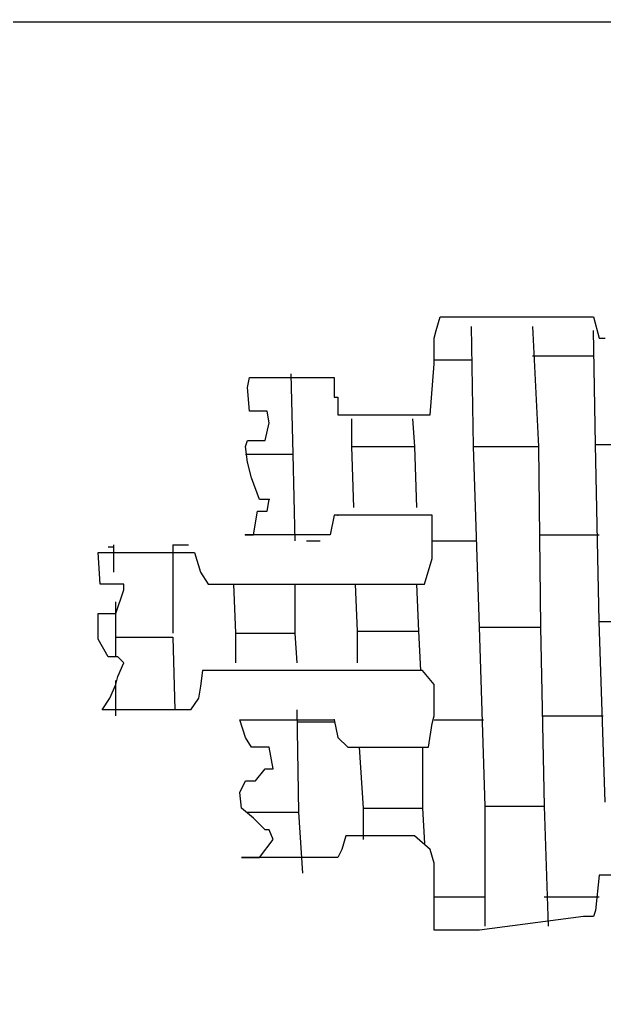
# Model space of a CAD drawing. Extents: x 729854 to 730444, y 4373781 to 4374808.
# Drawn here: x 729885.4 to 729888.38, y 4374637.16 to 4374642.19 of the extents above; entities that cross this region are included whole.
import ezdxf

# ---------------------------------------------------------------- set-up
doc = ezdxf.new("R2010")
doc.units = 0
doc.layers.get('0').update_dxf_attribs({"linetype": 'CONTINUOUS'})

msp = doc.modelspace()

# ---------------------------------------------------------------- linework, layer by layer
at = {"color": 0, "linetype": 'CONTINUOUS'}
for p, q in [((729884.98, 4374642.18), (729885.45, 4374642.18)), ((729884.98, 4374642.18), (729885.45, 4374642.18)), ((729885.45, 4374642.18), (729886.36, 4374642.18)), ((729885.45, 4374642.18), (729886.36, 4374642.18)), ((729886.36, 4374642.18), (729887.41, 4374642.18)), ((729886.36, 4374642.18), (729887.41, 4374642.18)), ((729887.41, 4374642.18), (729888.19, 4374642.18)), ((729887.41, 4374642.18), (729888.19, 4374642.18)), ((729888.19, 4374642.18), (729888.97, 4374642.18)), ((729888.19, 4374642.18), (729888.97, 4374642.18)), ((729887.52, 4374640.61), (729887.54, 4374640.68)), ((729887.52, 4374640.61), (729887.54, 4374640.68)), ((729887.54, 4374640.68), (729887.74, 4374640.68)), ((729887.54, 4374640.68), (729887.74, 4374640.68)), ((729887.74, 4374640.68), (729887.86, 4374640.68)), ((729887.74, 4374640.68), (729887.86, 4374640.68)), ((729887.86, 4374640.68), (729887.99, 4374640.68)), ((729887.86, 4374640.68), (729887.99, 4374640.68)), ((729887.99, 4374640.68), (729888.09, 4374640.68)), ((729887.99, 4374640.68), (729888.09, 4374640.68)), ((729888.09, 4374640.68), (729888.2, 4374640.68)), ((729888.09, 4374640.68), (729888.2, 4374640.68)), ((729888.2, 4374640.68), (729888.27, 4374640.68)), ((729888.2, 4374640.68), (729888.27, 4374640.68)), ((729888.27, 4374640.68), (729888.32, 4374640.68)), ((729888.27, 4374640.68), (729888.32, 4374640.68)), ((729888.32, 4374640.68), (729888.35, 4374640.57)), ((729888.32, 4374640.68), (729888.35, 4374640.57)), ((729887.51, 4374640.57), (729887.52, 4374640.61)), ((729887.51, 4374640.57), (729887.52, 4374640.61)), ((729887.71, 4374640.02), (729887.7, 4374640.63)), ((729887.71, 4374640.02), (729887.7, 4374640.63)), ((729888.01, 4374640.63), (729888.04, 4374640.02)), ((729888.01, 4374640.63), (729888.04, 4374640.02)), ((729888.33, 4374640.03), (729888.32, 4374640.61)), ((729888.33, 4374640.03), (729888.32, 4374640.61)), ((729887.51, 4374640.44), (729887.51, 4374640.57)), ((729887.51, 4374640.44), (729887.51, 4374640.57)), ((729888.35, 4374640.57), (729888.38, 4374640.57)), ((729888.35, 4374640.57), (729888.38, 4374640.57)), ((729887.51, 4374640.46), (729887.7, 4374640.46)), ((729887.51, 4374640.46), (729887.7, 4374640.46)), ((729888.01, 4374640.48), (729888.32, 4374640.48)), ((729888.01, 4374640.48), (729888.32, 4374640.48)), ((729887.49, 4374640.18), (729887.51, 4374640.44)), ((729887.49, 4374640.18), (729887.51, 4374640.44)), ((729886.56, 4374640.32), (729886.57, 4374640.37)), ((729886.56, 4374640.32), (729886.57, 4374640.37)), ((729886.57, 4374640.37), (729886.58, 4374640.37)), ((729886.57, 4374640.37), (729886.58, 4374640.37)), ((729886.58, 4374640.37), (729886.67, 4374640.37)), ((729886.58, 4374640.37), (729886.67, 4374640.37)), ((729886.67, 4374640.37), (729886.78, 4374640.37)), ((729886.67, 4374640.37), (729886.78, 4374640.37)), ((729886.78, 4374640.39), (729886.79, 4374639.98)), ((729886.78, 4374640.39), (729886.79, 4374639.98)), ((729886.78, 4374640.37), (729886.82, 4374640.37)), ((729886.78, 4374640.37), (729886.82, 4374640.37)), ((729886.82, 4374640.37), (729886.88, 4374640.37)), ((729886.82, 4374640.37), (729886.88, 4374640.37)), ((729886.88, 4374640.37), (729886.95, 4374640.37)), ((729886.88, 4374640.37), (729886.95, 4374640.37)), ((729886.95, 4374640.37), (729887, 4374640.37)), ((729886.95, 4374640.37), (729887, 4374640.37)), ((729887, 4374640.37), (729887, 4374640.33)), ((729887, 4374640.37), (729887, 4374640.33)), ((729886.57, 4374640.2), (729886.56, 4374640.32)), ((729886.57, 4374640.2), (729886.56, 4374640.32)), ((729887, 4374640.33), (729887, 4374640.27)), ((729887, 4374640.33), (729887, 4374640.27)), ((729887, 4374640.27), (729887.02, 4374640.27)), ((729887, 4374640.27), (729887.02, 4374640.27)), ((729887.02, 4374640.27), (729887.02, 4374640.18)), ((729887.02, 4374640.27), (729887.02, 4374640.18)), ((729886.61, 4374640.2), (729886.57, 4374640.2)), ((729886.61, 4374640.2), (729886.57, 4374640.2)), ((729886.66, 4374640.2), (729886.61, 4374640.2)), ((729886.66, 4374640.2), (729886.61, 4374640.2)), ((729886.67, 4374640.14), (729886.66, 4374640.2)), ((729886.67, 4374640.14), (729886.66, 4374640.2)), ((729887.02, 4374640.18), (729887.08, 4374640.18)), ((729887.02, 4374640.18), (729887.08, 4374640.18)), ((729887.08, 4374640.18), (729887.16, 4374640.18)), ((729887.08, 4374640.18), (729887.16, 4374640.18)), ((729887.09, 4374640.02), (729887.09, 4374640.16)), ((729887.09, 4374640.02), (729887.09, 4374640.16)), ((729887.16, 4374640.18), (729887.28, 4374640.18)), ((729887.16, 4374640.18), (729887.28, 4374640.18)), ((729887.28, 4374640.18), (729887.35, 4374640.18)), ((729887.28, 4374640.18), (729887.35, 4374640.18)), ((729887.35, 4374640.18), (729887.41, 4374640.18)), ((729887.35, 4374640.18), (729887.41, 4374640.18)), ((729887.4, 4374640.16), (729887.41, 4374640.02)), ((729887.4, 4374640.16), (729887.41, 4374640.02)), ((729887.41, 4374640.18), (729887.45, 4374640.18)), ((729887.41, 4374640.18), (729887.45, 4374640.18)), ((729887.45, 4374640.18), (729887.49, 4374640.18)), ((729887.45, 4374640.18), (729887.49, 4374640.18)), ((729886.65, 4374640.05), (729886.67, 4374640.14)), ((729886.65, 4374640.05), (729886.67, 4374640.14)), ((729886.55, 4374640.02), (729886.56, 4374640.05)), ((729886.55, 4374640.02), (729886.56, 4374640.05)), ((729886.56, 4374639.94), (729886.55, 4374640.02)), ((729886.56, 4374639.94), (729886.55, 4374640.02)), ((729886.56, 4374640.05), (729886.61, 4374640.05)), ((729886.56, 4374640.05), (729886.61, 4374640.05)), ((729886.61, 4374640.05), (729886.65, 4374640.05)), ((729886.61, 4374640.05), (729886.65, 4374640.05)), ((729886.58, 4374639.86), (729886.56, 4374639.94)), ((729886.58, 4374639.86), (729886.56, 4374639.94)), ((729886.62, 4374639.75), (729886.58, 4374639.86)), ((729886.62, 4374639.75), (729886.58, 4374639.86)), ((729886.67, 4374639.75), (729886.62, 4374639.75)), ((729886.67, 4374639.75), (729886.62, 4374639.75)), ((729886.66, 4374639.69), (729886.67, 4374639.75)), ((729886.66, 4374639.69), (729886.67, 4374639.75)), ((729886.59, 4374639.57), (729886.61, 4374639.69)), ((729886.59, 4374639.57), (729886.61, 4374639.69)), ((729886.61, 4374639.69), (729886.66, 4374639.69)), ((729886.61, 4374639.69), (729886.66, 4374639.69)), ((729887, 4374639.67), (729886.98, 4374639.57)), ((729887, 4374639.67), (729886.98, 4374639.57)), ((729887.02, 4374639.67), (729887, 4374639.67)), ((729887.02, 4374639.67), (729887, 4374639.67)), ((729887.08, 4374639.67), (729887.02, 4374639.67)), ((729887.08, 4374639.67), (729887.02, 4374639.67)), ((729887.15, 4374639.67), (729887.08, 4374639.67)), ((729887.15, 4374639.67), (729887.08, 4374639.67)), ((729887.24, 4374639.67), (729887.15, 4374639.67)), ((729887.24, 4374639.67), (729887.15, 4374639.67)), ((729887.31, 4374639.67), (729887.24, 4374639.67)), ((729887.31, 4374639.67), (729887.24, 4374639.67)), ((729887.4, 4374639.67), (729887.31, 4374639.67)), ((729887.4, 4374639.67), (729887.31, 4374639.67)), ((729887.46, 4374639.67), (729887.4, 4374639.67)), ((729887.46, 4374639.67), (729887.4, 4374639.67)), ((729887.5, 4374639.67), (729887.46, 4374639.67)), ((729887.5, 4374639.67), (729887.46, 4374639.67)), ((729887.5, 4374639.61), (729887.5, 4374639.67)), ((729887.5, 4374639.61), (729887.5, 4374639.67)), ((729887.5, 4374639.57), (729887.5, 4374639.61)), ((729887.5, 4374639.57), (729887.5, 4374639.61)), ((729886.59, 4374639.57), (729886.55, 4374639.57)), ((729886.55, 4374639.57), (729886.56, 4374639.57)), ((729886.59, 4374639.57), (729886.55, 4374639.57)), ((729886.55, 4374639.57), (729886.56, 4374639.57)), ((729886.56, 4374639.57), (729886.59, 4374639.57)), ((729886.56, 4374639.57), (729886.59, 4374639.57)), ((729886.66, 4374639.57), (729886.59, 4374639.57)), ((729886.66, 4374639.57), (729886.59, 4374639.57)), ((729886.71, 4374639.57), (729886.66, 4374639.57)), ((729886.71, 4374639.57), (729886.66, 4374639.57)), ((729886.79, 4374639.57), (729886.71, 4374639.57)), ((729886.79, 4374639.57), (729886.71, 4374639.57)), ((729886.82, 4374639.57), (729886.79, 4374639.57)), ((729886.82, 4374639.57), (729886.79, 4374639.57)), ((729886.84, 4374639.57), (729886.82, 4374639.57)), ((729886.84, 4374639.57), (729886.82, 4374639.57)), ((729886.87, 4374639.57), (729886.84, 4374639.57)), ((729886.87, 4374639.57), (729886.84, 4374639.57)), ((729886.92, 4374639.57), (729886.87, 4374639.57)), ((729886.92, 4374639.57), (729886.87, 4374639.57)), ((729886.98, 4374639.57), (729886.92, 4374639.57)), ((729886.98, 4374639.57), (729886.92, 4374639.57)), ((729887.5, 4374639.5), (729887.5, 4374639.57)), ((729887.5, 4374639.5), (729887.5, 4374639.57)), ((729888.05, 4374639.57), (729888.35, 4374639.57)), ((729888.05, 4374639.57), (729888.35, 4374639.57)), ((729885.85, 4374639.51), (729885.88, 4374639.51)), ((729885.85, 4374639.51), (729885.88, 4374639.51)), ((729885.88, 4374639.38), (729885.88, 4374639.52)), ((729885.88, 4374639.38), (729885.88, 4374639.52)), ((729886.18, 4374639.52), (729886.18, 4374639.07)), ((729886.18, 4374639.52), (729886.26, 4374639.52)), ((729886.18, 4374639.52), (729886.18, 4374639.07)), ((729886.18, 4374639.52), (729886.26, 4374639.52)), ((729886.86, 4374639.54), (729886.93, 4374639.54)), ((729886.86, 4374639.54), (729886.93, 4374639.54)), ((729887.5, 4374639.54), (729887.72, 4374639.54)), ((729887.5, 4374639.54), (729887.72, 4374639.54)), ((729885.81, 4374639.32), (729885.8, 4374639.48)), ((729885.8, 4374639.48), (729885.81, 4374639.48)), ((729885.81, 4374639.32), (729885.8, 4374639.48)), ((729885.8, 4374639.48), (729885.81, 4374639.48)), ((729885.81, 4374639.48), (729885.86, 4374639.48)), ((729885.81, 4374639.48), (729885.86, 4374639.48)), ((729885.86, 4374639.48), (729885.99, 4374639.48)), ((729885.86, 4374639.48), (729885.99, 4374639.48)), ((729885.99, 4374639.48), (729886.1, 4374639.48)), ((729885.99, 4374639.48), (729886.1, 4374639.48)), ((729886.1, 4374639.48), (729886.18, 4374639.48)), ((729886.1, 4374639.48), (729886.18, 4374639.48)), ((729886.18, 4374639.48), (729886.26, 4374639.48)), ((729886.18, 4374639.48), (729886.26, 4374639.48)), ((729886.26, 4374639.48), (729886.29, 4374639.48)), ((729886.26, 4374639.48), (729886.29, 4374639.48)), ((729886.29, 4374639.48), (729886.32, 4374639.38)), ((729886.29, 4374639.48), (729886.32, 4374639.38)), ((729887.5, 4374639.45), (729887.5, 4374639.5)), ((729887.5, 4374639.45), (729887.5, 4374639.5)), ((729887.46, 4374639.32), (729887.5, 4374639.45)), ((729887.46, 4374639.32), (729887.5, 4374639.45)), ((729886.32, 4374639.38), (729886.36, 4374639.32)), ((729886.32, 4374639.38), (729886.36, 4374639.32)), ((729885.88, 4374639.32), (729885.81, 4374639.32)), ((729885.88, 4374639.32), (729885.81, 4374639.32)), ((729885.93, 4374639.32), (729885.88, 4374639.32)), ((729885.93, 4374639.32), (729885.88, 4374639.32)), ((729885.93, 4374639.29), (729885.93, 4374639.32)), ((729885.93, 4374639.29), (729885.93, 4374639.32)), ((729886.36, 4374639.32), (729886.52, 4374639.32)), ((729886.36, 4374639.32), (729886.52, 4374639.32)), ((729886.5, 4374639.07), (729886.49, 4374639.32)), ((729886.5, 4374639.07), (729886.49, 4374639.32)), ((729886.52, 4374639.32), (729886.82, 4374639.32)), ((729886.52, 4374639.32), (729886.82, 4374639.32)), ((729886.8, 4374639.32), (729886.8, 4374639.07)), ((729886.8, 4374639.32), (729886.8, 4374639.07)), ((729886.82, 4374639.32), (729887.08, 4374639.32)), ((729886.82, 4374639.32), (729887.08, 4374639.32)), ((729887.08, 4374639.32), (729887.28, 4374639.32)), ((729887.08, 4374639.32), (729887.28, 4374639.32)), ((729887.12, 4374639.08), (729887.11, 4374639.32)), ((729887.12, 4374639.08), (729887.11, 4374639.32)), ((729887.28, 4374639.32), (729887.39, 4374639.32)), ((729887.28, 4374639.32), (729887.39, 4374639.32)), ((729887.39, 4374639.32), (729887.46, 4374639.32)), ((729887.39, 4374639.32), (729887.46, 4374639.32)), ((729887.42, 4374639.32), (729887.43, 4374639.08)), ((729887.42, 4374639.32), (729887.43, 4374639.08)), ((729885.89, 4374639.17), (729885.93, 4374639.29)), ((729885.89, 4374639.17), (729885.93, 4374639.29)), ((729885.89, 4374639.05), (729885.89, 4374639.23)), ((729885.89, 4374639.05), (729885.89, 4374639.23)), ((729885.8, 4374639.08), (729885.8, 4374639.17)), ((729885.8, 4374639.17), (729885.85, 4374639.17)), ((729885.8, 4374639.08), (729885.8, 4374639.17)), ((729885.8, 4374639.17), (729885.85, 4374639.17)), ((729885.85, 4374639.17), (729885.89, 4374639.17)), ((729885.85, 4374639.17), (729885.89, 4374639.17)), ((729885.8, 4374639.04), (729885.8, 4374639.08)), ((729885.8, 4374639.04), (729885.8, 4374639.08)), ((729885.85, 4374638.95), (729885.8, 4374639.04)), ((729885.85, 4374638.95), (729885.8, 4374639.04)), ((729885.9, 4374638.95), (729885.85, 4374638.95)), ((729885.9, 4374638.95), (729885.85, 4374638.95)), ((729885.93, 4374638.92), (729885.9, 4374638.95)), ((729885.93, 4374638.92), (729885.9, 4374638.95)), ((729885.9, 4374638.85), (729885.93, 4374638.92)), ((729885.9, 4374638.85), (729885.93, 4374638.92)), ((729885.89, 4374638.81), (729885.9, 4374638.85)), ((729885.89, 4374638.81), (729885.9, 4374638.85)), ((729886.33, 4374638.88), (729886.32, 4374638.8)), ((729886.33, 4374638.88), (729886.32, 4374638.8)), ((729886.36, 4374638.88), (729886.33, 4374638.88)), ((729886.36, 4374638.88), (729886.33, 4374638.88)), ((729886.42, 4374638.88), (729886.36, 4374638.88)), ((729886.42, 4374638.88), (729886.36, 4374638.88)), ((729886.47, 4374638.88), (729886.42, 4374638.88)), ((729886.47, 4374638.88), (729886.42, 4374638.88)), ((729886.59, 4374638.88), (729886.47, 4374638.88)), ((729886.59, 4374638.88), (729886.47, 4374638.88)), ((729886.78, 4374638.88), (729886.59, 4374638.88)), ((729886.78, 4374638.88), (729886.59, 4374638.88)), ((729887.06, 4374638.88), (729886.78, 4374638.88)), ((729887.06, 4374638.88), (729886.78, 4374638.88)), ((729887.31, 4374638.88), (729887.06, 4374638.88)), ((729887.31, 4374638.88), (729887.06, 4374638.88)), ((729887.45, 4374638.88), (729887.31, 4374638.88)), ((729887.45, 4374638.88), (729887.31, 4374638.88)), ((729887.51, 4374638.81), (729887.45, 4374638.88)), ((729887.51, 4374638.81), (729887.45, 4374638.88)), ((729885.86, 4374638.74), (729885.89, 4374638.81)), ((729885.86, 4374638.74), (729885.89, 4374638.81)), ((729885.89, 4374638.65), (729885.89, 4374638.83)), ((729885.89, 4374638.65), (729885.89, 4374638.83)), ((729886.32, 4374638.8), (729886.31, 4374638.74)), ((729886.32, 4374638.8), (729886.31, 4374638.74)), ((729887.51, 4374638.65), (729887.51, 4374638.81)), ((729887.51, 4374638.65), (729887.51, 4374638.81)), ((729885.82, 4374638.68), (729885.86, 4374638.74)), ((729885.82, 4374638.68), (729885.86, 4374638.74)), ((729886.31, 4374638.74), (729886.27, 4374638.68)), ((729886.31, 4374638.74), (729886.27, 4374638.68)), ((729885.9, 4374638.68), (729885.82, 4374638.68)), ((729885.9, 4374638.68), (729885.82, 4374638.68)), ((729885.97, 4374638.68), (729885.9, 4374638.68)), ((729885.97, 4374638.68), (729885.9, 4374638.68)), ((729886.05, 4374638.68), (729885.97, 4374638.68)), ((729886.05, 4374638.68), (729885.97, 4374638.68)), ((729886.13, 4374638.68), (729886.05, 4374638.68)), ((729886.13, 4374638.68), (729886.05, 4374638.68)), ((729886.21, 4374638.68), (729886.13, 4374638.68)), ((729886.21, 4374638.68), (729886.13, 4374638.68)), ((729886.27, 4374638.68), (729886.21, 4374638.68)), ((729886.27, 4374638.68), (729886.21, 4374638.68)), ((729886.81, 4374638.68), (729886.82, 4374638.16)), ((729886.81, 4374638.68), (729886.82, 4374638.16)), ((729887.5, 4374638.61), (729887.51, 4374638.65)), ((729887.5, 4374638.61), (729887.51, 4374638.65)), ((729888.06, 4374638.65), (729888.37, 4374638.65)), ((729888.06, 4374638.65), (729888.37, 4374638.65)), ((729886.55, 4374638.54), (729886.52, 4374638.63)), ((729886.52, 4374638.63), (729886.53, 4374638.63)), ((729886.55, 4374638.54), (729886.52, 4374638.63)), ((729886.52, 4374638.63), (729886.53, 4374638.63)), ((729886.53, 4374638.63), (729886.66, 4374638.63)), ((729886.53, 4374638.63), (729886.66, 4374638.63)), ((729886.66, 4374638.63), (729886.8, 4374638.63)), ((729886.66, 4374638.63), (729886.8, 4374638.63)), ((729886.8, 4374638.63), (729886.95, 4374638.63)), ((729886.8, 4374638.63), (729886.95, 4374638.63)), ((729886.81, 4374638.62), (729887, 4374638.62)), ((729886.81, 4374638.62), (729887, 4374638.62)), ((729886.95, 4374638.63), (729887, 4374638.63)), ((729886.95, 4374638.63), (729887, 4374638.63)), ((729887, 4374638.63), (729887.02, 4374638.54)), ((729887, 4374638.63), (729887.02, 4374638.54)), ((729887.48, 4374638.49), (729887.5, 4374638.61)), ((729887.48, 4374638.49), (729887.5, 4374638.61)), ((729887.51, 4374638.63), (729887.76, 4374638.63)), ((729887.51, 4374638.63), (729887.76, 4374638.63)), ((729886.58, 4374638.49), (729886.55, 4374638.54)), ((729886.58, 4374638.49), (729886.55, 4374638.54)), ((729887.02, 4374638.54), (729887.07, 4374638.49)), ((729887.02, 4374638.54), (729887.07, 4374638.49)), ((729886.67, 4374638.49), (729886.58, 4374638.49)), ((729886.67, 4374638.49), (729886.58, 4374638.49)), ((729886.69, 4374638.38), (729886.67, 4374638.49)), ((729886.69, 4374638.38), (729886.67, 4374638.49)), ((729887.07, 4374638.49), (729887.17, 4374638.49)), ((729887.07, 4374638.49), (729887.17, 4374638.49)), ((729887.15, 4374638.18), (729887.13, 4374638.49)), ((729887.15, 4374638.18), (729887.13, 4374638.49)), ((729887.17, 4374638.49), (729887.28, 4374638.49)), ((729887.17, 4374638.49), (729887.28, 4374638.49)), ((729887.28, 4374638.49), (729887.39, 4374638.49)), ((729887.28, 4374638.49), (729887.39, 4374638.49)), ((729887.39, 4374638.49), (729887.48, 4374638.49)), ((729887.39, 4374638.49), (729887.48, 4374638.49)), ((729887.45, 4374638.49), (729887.45, 4374638.18)), ((729887.45, 4374638.49), (729887.45, 4374638.18)), ((729886.6, 4374638.32), (729886.65, 4374638.38)), ((729886.6, 4374638.32), (729886.65, 4374638.38)), ((729886.65, 4374638.38), (729886.69, 4374638.38)), ((729886.65, 4374638.38), (729886.69, 4374638.38)), ((729886.52, 4374638.26), (729886.55, 4374638.32)), ((729886.52, 4374638.26), (729886.55, 4374638.32)), ((729886.55, 4374638.32), (729886.6, 4374638.32)), ((729886.55, 4374638.32), (729886.6, 4374638.32)), ((729886.53, 4374638.18), (729886.52, 4374638.26)), ((729886.53, 4374638.18), (729886.52, 4374638.26)), ((729886.59, 4374638.13), (729886.53, 4374638.18)), ((729886.59, 4374638.13), (729886.53, 4374638.18)), ((729886.65, 4374638.07), (729886.59, 4374638.13)), ((729886.65, 4374638.07), (729886.59, 4374638.13)), ((729886.67, 4374638.07), (729886.65, 4374638.07)), ((729886.67, 4374638.07), (729886.65, 4374638.07)), ((729886.69, 4374638.02), (729886.67, 4374638.07)), ((729886.69, 4374638.02), (729886.67, 4374638.07)), ((729886.62, 4374637.93), (729886.69, 4374638.02)), ((729886.62, 4374637.93), (729886.69, 4374638.02)), ((729887.06, 4374638.04), (729887.04, 4374637.97)), ((729887.06, 4374638.04), (729887.04, 4374637.97)), ((729887.12, 4374638.04), (729887.06, 4374638.04)), ((729887.12, 4374638.04), (729887.06, 4374638.04)), ((729887.25, 4374638.04), (729887.12, 4374638.04)), ((729887.25, 4374638.04), (729887.12, 4374638.04)), ((729887.41, 4374638.04), (729887.25, 4374638.04)), ((729887.41, 4374638.04), (729887.25, 4374638.04)), ((729887.49, 4374637.97), (729887.41, 4374638.04)), ((729887.49, 4374637.97), (729887.41, 4374638.04)), ((729887.04, 4374637.97), (729887.02, 4374637.93)), ((729887.04, 4374637.97), (729887.02, 4374637.93)), ((729887.51, 4374637.9), (729887.49, 4374637.97)), ((729887.51, 4374637.9), (729887.49, 4374637.97)), ((729886.56, 4374637.93), (729886.53, 4374637.93)), ((729886.53, 4374637.93), (729886.57, 4374637.93)), ((729886.56, 4374637.93), (729886.53, 4374637.93)), ((729886.53, 4374637.93), (729886.57, 4374637.93)), ((729886.6, 4374637.93), (729886.56, 4374637.93)), ((729886.6, 4374637.93), (729886.56, 4374637.93)), ((729886.57, 4374637.93), (729886.62, 4374637.93)), ((729886.57, 4374637.93), (729886.62, 4374637.93)), ((729886.75, 4374637.93), (729886.6, 4374637.93)), ((729886.75, 4374637.93), (729886.6, 4374637.93)), ((729886.88, 4374637.93), (729886.75, 4374637.93)), ((729886.88, 4374637.93), (729886.75, 4374637.93)), ((729886.99, 4374637.93), (729886.88, 4374637.93)), ((729886.99, 4374637.93), (729886.88, 4374637.93)), ((729887.02, 4374637.93), (729886.99, 4374637.93)), ((729887.02, 4374637.93), (729886.99, 4374637.93)), ((729887.51, 4374637.56), (729887.51, 4374637.9)), ((729887.51, 4374637.56), (729887.51, 4374637.9)), ((729888.35, 4374637.84), (729888.33, 4374637.66)), ((729888.35, 4374637.84), (729888.33, 4374637.66)), ((729888.44, 4374637.84), (729888.35, 4374637.84)), ((729888.44, 4374637.84), (729888.35, 4374637.84)), ((729887.51, 4374637.73), (729887.77, 4374637.73)), ((729887.51, 4374637.73), (729887.77, 4374637.73)), ((729888.07, 4374637.73), (729888.35, 4374637.73)), ((729888.07, 4374637.73), (729888.35, 4374637.73)), ((729888.33, 4374637.66), (729888.32, 4374637.63)), ((729888.33, 4374637.66), (729888.32, 4374637.63)), ((729888.27, 4374637.63), (729887.74, 4374637.56)), ((729888.27, 4374637.63), (729887.74, 4374637.56)), ((729888.32, 4374637.63), (729888.27, 4374637.63)), ((729888.32, 4374637.63), (729888.27, 4374637.63)), ((729887.74, 4374637.56), (729887.51, 4374637.56)), ((729887.74, 4374637.56), (729887.51, 4374637.56))]:
    msp.add_line(p, q, dxfattribs=at)
for points in [[(729887.1, 4374639.71), (729887.09, 4374640.02), (729887.41, 4374640.02), (729887.42, 4374639.71)], [(729887.1, 4374639.71), (729887.09, 4374640.02), (729887.41, 4374640.02), (729887.42, 4374639.71)], [(729887.74, 4374639.1), (729887.71, 4374640.02), (729888.04, 4374640.02), (729888.05, 4374639.1)], [(729887.74, 4374639.1), (729887.71, 4374640.02), (729888.04, 4374640.02), (729888.05, 4374639.1)], [(729888.35, 4374639.13), (729888.33, 4374640.03), (729888.64, 4374640.03), (729888.67, 4374639.13)], [(729888.35, 4374639.13), (729888.33, 4374640.03), (729888.64, 4374640.03), (729888.67, 4374639.13)], [(729886.55, 4374639.98), (729886.79, 4374639.98), (729886.8, 4374639.54)], [(729886.55, 4374639.98), (729886.79, 4374639.98), (729886.8, 4374639.54)], [(729887.77, 4374638.19), (729887.74, 4374639.1), (729888.05, 4374639.1), (729888.07, 4374638.19)], [(729887.77, 4374638.19), (729887.74, 4374639.1), (729888.05, 4374639.1), (729888.07, 4374638.19)], [(729888.38, 4374638.21), (729888.35, 4374639.13), (729888.67, 4374639.13), (729888.68, 4374638.21)], [(729888.38, 4374638.21), (729888.35, 4374639.13), (729888.67, 4374639.13), (729888.68, 4374638.21)], [(729885.89, 4374638.95), (729885.89, 4374639.05), (729886.18, 4374639.05), (729886.19, 4374638.68)], [(729885.89, 4374638.95), (729885.89, 4374639.05), (729886.18, 4374639.05), (729886.19, 4374638.68)], [(729886.5, 4374638.92), (729886.5, 4374639.07), (729886.8, 4374639.07), (729886.81, 4374638.92)], [(729886.5, 4374638.92), (729886.5, 4374639.07), (729886.8, 4374639.07), (729886.81, 4374638.92)], [(729887.12, 4374638.92), (729887.12, 4374639.08), (729887.43, 4374639.08), (729887.44, 4374638.88)], [(729887.12, 4374638.92), (729887.12, 4374639.08), (729887.43, 4374639.08), (729887.44, 4374638.88)], [(729886.56, 4374638.16), (729886.82, 4374638.16), (729886.84, 4374637.85)], [(729886.56, 4374638.16), (729886.82, 4374638.16), (729886.84, 4374637.85)], [(729887.15, 4374638.02), (729887.15, 4374638.18), (729887.45, 4374638.18), (729887.46, 4374638)], [(729887.15, 4374638.02), (729887.15, 4374638.18), (729887.45, 4374638.18), (729887.46, 4374638)], [(729887.77, 4374637.58), (729887.77, 4374638.19), (729888.07, 4374638.19), (729888.09, 4374637.58)], [(729887.77, 4374637.58), (729887.77, 4374638.19), (729888.07, 4374638.19), (729888.09, 4374637.58)]]:
    msp.add_lwpolyline(points, dxfattribs=at)
for p in [(729886.67, 4374639.75), (729886.67, 4374639.75), (729887.02, 4374639.67), (729887.02, 4374639.67), (729886.55, 4374639.57), (729886.55, 4374639.57), (729887, 4374638.63), (729887, 4374638.63)]:
    msp.add_point(p, dxfattribs=at)

# ---------------------------------------------------------------- meshes
mesh = msp.add_polyface(dxfattribs=at)
corners = [(730162.5, 4373781), (729854.5, 4374807.5), (730444, 4373781), (730444, 4374807.5), (729854.5, 4373781)]
mesh.append_faces([[corners[k] for k in face] for face in [(0, 1, 4), (1, 0, 2, 3)]], dxfattribs={"vtx0": -1, "color": 0})
mesh = msp.add_polyface(dxfattribs=at)
corners = [(730145.58, 4374621), (730145.58, 4374801.5), (729864.5, 4374801.5), (729864.5, 4374621)]
mesh.append_faces([[corners[k] for k in face] for face in [(0, 1, 2, 3)]], dxfattribs={"color": 0})

doc.saveas('drawing.dxf')
